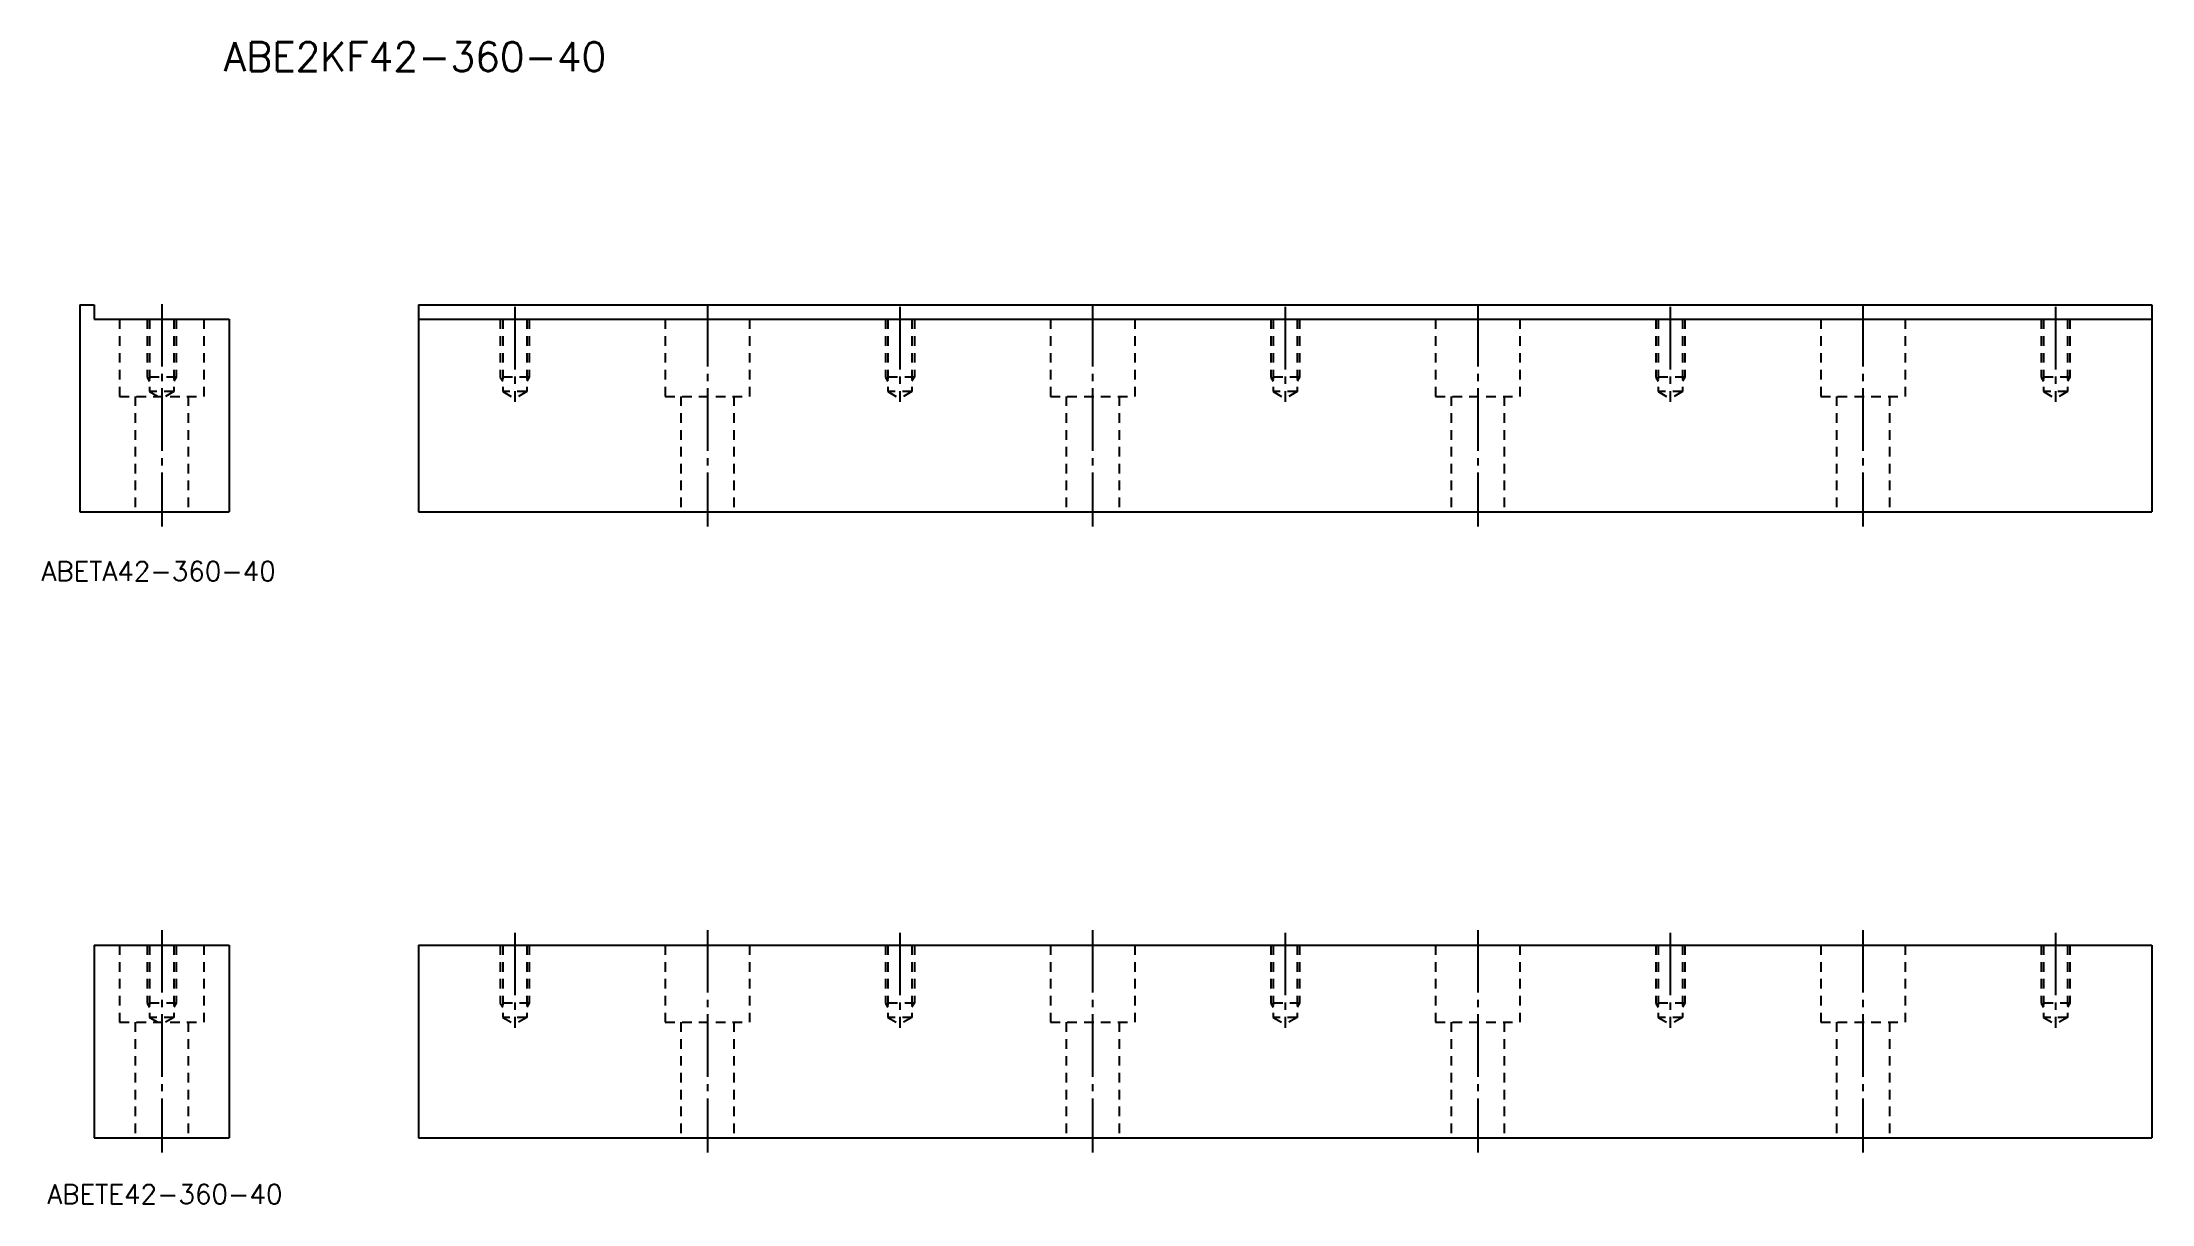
# Model space of a CAD drawing. Extents: x -100 to 338, y 2055 to 2296.
import ezdxf

# ---------------------------------------------------------------- set-up
doc = ezdxf.new("R2010")
doc.units = 0
doc.header["$MEASUREMENT"] = 0
doc.linetypes.add('CENTER', pattern=[17.5, 13, -1.5, 1.5, -1.5])
doc.linetypes.add('DASHED', pattern=[3.5, 2, -1.5])
doc.layers.get('0').update_dxf_attribs({"linetype": 'CONTINUOUS'})
doc.layers.add('CENTER', color=1, linetype='CENTER')
doc.styles.get("Standard").update_dxf_attribs({"font": 'txt.shx', "bigfont": '@extfont2.shx'})

msp = doc.modelspace()

# ---------------------------------------------------------------- linework, layer by layer
at = {"color": 7, "linetype": 'Continuous'}
for p, q in [((-92.01, 2241.44), (-89.01, 2241.44)), ((-92.01, 2241.44), (-92.01, 2198.44)), ((-89.01, 2241.44), (-89.01, 2238.44)), ((-21.68, 2241.44), (338.32, 2241.44)), ((-21.68, 2241.44), (-21.68, 2198.44)), ((338.32, 2241.44), (338.32, 2198.44)), ((-89.01, 2238.44), (-61.01, 2238.44)), ((-61.01, 2238.44), (-61.01, 2198.44)), ((-21.68, 2238.44), (338.32, 2238.44)), ((-92.01, 2198.44), (-61.01, 2198.44)), ((-21.68, 2198.44), (338.32, 2198.44)), ((-89.01, 2108.44), (-89.01, 2068.44)), ((-89.01, 2108.44), (-61.01, 2108.44)), ((-61.01, 2108.44), (-61.01, 2068.44)), ((-21.68, 2108.44), (338.32, 2108.44)), ((-21.68, 2108.44), (-21.68, 2068.44)), ((338.32, 2108.44), (338.32, 2068.44)), ((-89.01, 2068.44), (-61.01, 2068.44)), ((-21.68, 2068.44), (338.32, 2068.44))]:
    msp.add_line(p, q, dxfattribs=at)
at = {"color": 3, "linetype": 'DASHED'}
for p, q in [((-83.76, 2238.44), (-83.76, 2222.44)), ((-78.01, 2238.44), (-78.01, 2226.44)), ((-77.51, 2238.44), (-77.51, 2223.44)), ((-72.51, 2238.44), (-72.51, 2223.44)), ((-72.01, 2238.44), (-72.01, 2226.44)), ((-66.26, 2238.44), (-66.26, 2222.44)), ((-4.68, 2238.44), (-4.68, 2226.44)), ((-4.18, 2238.44), (-4.18, 2223.44)), ((0.82, 2238.44), (0.82, 2223.44)), ((1.32, 2238.44), (1.32, 2226.44)), ((29.57, 2238.44), (29.57, 2222.44)), ((47.07, 2238.44), (47.07, 2222.44)), ((75.32, 2238.44), (75.32, 2226.44)), ((75.82, 2238.44), (75.82, 2223.44)), ((80.82, 2238.44), (80.82, 2223.44)), ((81.32, 2238.44), (81.32, 2226.44)), ((109.57, 2238.44), (109.57, 2222.44)), ((127.07, 2238.44), (127.07, 2222.44)), ((155.32, 2238.44), (155.32, 2226.44)), ((155.82, 2238.44), (155.82, 2223.44)), ((160.82, 2238.44), (160.82, 2223.44)), ((161.32, 2238.44), (161.32, 2226.44)), ((189.57, 2238.44), (189.57, 2222.44)), ((207.07, 2238.44), (207.07, 2222.44)), ((235.32, 2238.44), (235.32, 2226.44)), ((235.82, 2238.44), (235.82, 2223.44)), ((240.82, 2238.44), (240.82, 2223.44)), ((241.32, 2238.44), (241.32, 2226.44)), ((269.57, 2238.44), (269.57, 2222.44)), ((287.07, 2238.44), (287.07, 2222.44)), ((315.32, 2238.44), (315.32, 2226.44)), ((315.82, 2238.44), (315.82, 2223.44)), ((320.82, 2238.44), (320.82, 2223.44)), ((321.32, 2238.44), (321.32, 2226.44)), ((-78.01, 2226.44), (-77.51, 2225.58)), ((-72.01, 2226.44), (-78.01, 2226.44)), ((-72.01, 2226.44), (-72.51, 2225.58)), ((1.32, 2226.44), (-4.68, 2226.44)), ((-4.68, 2226.44), (-4.18, 2225.58)), ((1.32, 2226.44), (0.82, 2225.58)), ((75.32, 2226.44), (75.82, 2225.58)), ((81.32, 2226.44), (75.32, 2226.44)), ((81.32, 2226.44), (80.82, 2225.58)), ((155.32, 2226.44), (155.82, 2225.58)), ((161.32, 2226.44), (155.32, 2226.44)), ((161.32, 2226.44), (160.82, 2225.58)), ((235.32, 2226.44), (235.82, 2225.58)), ((241.32, 2226.44), (235.32, 2226.44)), ((241.32, 2226.44), (240.82, 2225.58)), ((315.32, 2226.44), (315.82, 2225.58)), ((321.32, 2226.44), (315.32, 2226.44)), ((321.32, 2226.44), (320.82, 2225.58)), ((-83.76, 2222.44), (-66.26, 2222.44)), ((-80.51, 2222.44), (-80.51, 2198.44)), ((-77.51, 2223.44), (-75.01, 2222)), ((-72.51, 2223.44), (-77.51, 2223.44)), ((-72.51, 2223.44), (-75.01, 2222)), ((-69.51, 2222.44), (-69.51, 2198.44)), ((0.82, 2223.44), (-4.18, 2223.44)), ((-4.18, 2223.44), (-1.68, 2222)), ((0.82, 2223.44), (-1.68, 2222)), ((29.57, 2222.44), (47.07, 2222.44)), ((32.82, 2222.44), (32.82, 2198.44)), ((43.82, 2222.44), (43.82, 2198.44)), ((75.82, 2223.44), (78.32, 2222)), ((80.82, 2223.44), (75.82, 2223.44)), ((80.82, 2223.44), (78.32, 2222)), ((109.57, 2222.44), (127.07, 2222.44)), ((112.82, 2222.44), (112.82, 2198.44)), ((123.82, 2222.44), (123.82, 2198.44)), ((155.82, 2223.44), (158.32, 2222)), ((160.82, 2223.44), (155.82, 2223.44)), ((160.82, 2223.44), (158.32, 2222)), ((189.57, 2222.44), (207.07, 2222.44)), ((192.82, 2222.44), (192.82, 2198.44)), ((203.82, 2222.44), (203.82, 2198.44)), ((235.82, 2223.44), (238.32, 2222)), ((240.82, 2223.44), (235.82, 2223.44)), ((240.82, 2223.44), (238.32, 2222)), ((269.57, 2222.44), (287.07, 2222.44)), ((272.82, 2222.44), (272.82, 2198.44)), ((283.82, 2222.44), (283.82, 2198.44)), ((315.82, 2223.44), (318.32, 2222)), ((320.82, 2223.44), (315.82, 2223.44)), ((320.82, 2223.44), (318.32, 2222)), ((-83.76, 2108.44), (-83.76, 2092.44)), ((-78.01, 2108.44), (-78.01, 2096.44)), ((-77.51, 2108.44), (-77.51, 2093.44)), ((-72.51, 2108.44), (-72.51, 2093.44)), ((-72.01, 2108.44), (-72.01, 2096.44)), ((-66.26, 2108.44), (-66.26, 2092.44)), ((-4.68, 2108.44), (-4.68, 2096.44)), ((-4.18, 2108.44), (-4.18, 2093.44)), ((0.82, 2108.44), (0.82, 2093.44)), ((1.32, 2108.44), (1.32, 2096.44)), ((29.57, 2108.44), (29.57, 2092.44)), ((47.07, 2108.44), (47.07, 2092.44)), ((75.32, 2108.44), (75.32, 2096.44)), ((75.82, 2108.44), (75.82, 2093.44)), ((80.82, 2108.44), (80.82, 2093.44)), ((81.32, 2108.44), (81.32, 2096.44)), ((109.57, 2108.44), (109.57, 2092.44)), ((127.07, 2108.44), (127.07, 2092.44)), ((155.32, 2108.44), (155.32, 2096.44)), ((155.82, 2108.44), (155.82, 2093.44)), ((160.82, 2108.44), (160.82, 2093.44)), ((161.32, 2108.44), (161.32, 2096.44)), ((189.57, 2108.44), (189.57, 2092.44)), ((207.07, 2108.44), (207.07, 2092.44)), ((235.32, 2108.44), (235.32, 2096.44)), ((235.82, 2108.44), (235.82, 2093.44)), ((240.82, 2108.44), (240.82, 2093.44)), ((241.32, 2108.44), (241.32, 2096.44)), ((269.57, 2108.44), (269.57, 2092.44)), ((287.07, 2108.44), (287.07, 2092.44)), ((315.32, 2108.44), (315.32, 2096.44)), ((315.82, 2108.44), (315.82, 2093.44)), ((320.82, 2108.44), (320.82, 2093.44)), ((321.32, 2108.44), (321.32, 2096.44)), ((-78.01, 2096.44), (-77.51, 2095.58)), ((-72.01, 2096.44), (-78.01, 2096.44)), ((-72.01, 2096.44), (-72.51, 2095.58)), ((1.32, 2096.44), (-4.68, 2096.44)), ((-4.68, 2096.44), (-4.18, 2095.58)), ((1.32, 2096.44), (0.82, 2095.58)), ((75.32, 2096.44), (75.82, 2095.58)), ((81.32, 2096.44), (75.32, 2096.44)), ((81.32, 2096.44), (80.82, 2095.58)), ((155.32, 2096.44), (155.82, 2095.58)), ((161.32, 2096.44), (155.32, 2096.44)), ((161.32, 2096.44), (160.82, 2095.58)), ((235.32, 2096.44), (235.82, 2095.58)), ((241.32, 2096.44), (235.32, 2096.44)), ((241.32, 2096.44), (240.82, 2095.58)), ((315.32, 2096.44), (315.82, 2095.58)), ((321.32, 2096.44), (315.32, 2096.44)), ((321.32, 2096.44), (320.82, 2095.58)), ((-83.76, 2092.44), (-66.26, 2092.44)), ((-80.51, 2092.44), (-80.51, 2068.44)), ((-77.51, 2093.44), (-75.01, 2092)), ((-72.51, 2093.44), (-77.51, 2093.44)), ((-72.51, 2093.44), (-75.01, 2092)), ((-69.51, 2092.44), (-69.51, 2068.44)), ((0.82, 2093.44), (-4.18, 2093.44)), ((-4.18, 2093.44), (-1.68, 2092)), ((0.82, 2093.44), (-1.68, 2092)), ((29.57, 2092.44), (47.07, 2092.44)), ((32.82, 2092.44), (32.82, 2068.44)), ((43.82, 2092.44), (43.82, 2068.44)), ((75.82, 2093.44), (78.32, 2092)), ((80.82, 2093.44), (75.82, 2093.44)), ((80.82, 2093.44), (78.32, 2092)), ((109.57, 2092.44), (127.07, 2092.44)), ((112.82, 2092.44), (112.82, 2068.44)), ((123.82, 2092.44), (123.82, 2068.44)), ((155.82, 2093.44), (158.32, 2092)), ((160.82, 2093.44), (155.82, 2093.44)), ((160.82, 2093.44), (158.32, 2092)), ((189.57, 2092.44), (207.07, 2092.44)), ((192.82, 2092.44), (192.82, 2068.44)), ((203.82, 2092.44), (203.82, 2068.44)), ((235.82, 2093.44), (238.32, 2092)), ((240.82, 2093.44), (235.82, 2093.44)), ((240.82, 2093.44), (238.32, 2092)), ((269.57, 2092.44), (287.07, 2092.44)), ((272.82, 2092.44), (272.82, 2068.44)), ((283.82, 2092.44), (283.82, 2068.44)), ((315.82, 2093.44), (318.32, 2092)), ((320.82, 2093.44), (315.82, 2093.44)), ((320.82, 2093.44), (318.32, 2092))]:
    msp.add_line(p, q, dxfattribs=at)
at = {"layer": 'CENTER', "color": 1, "linetype": 'CENTER'}
for p, q in [((-75.01, 2241.61), (-75.01, 2195.44)), ((-1.68, 2241.05), (-1.68, 2221.27)), ((38.32, 2241.61), (38.32, 2195.44)), ((78.32, 2241.05), (78.32, 2221.27)), ((118.32, 2241.61), (118.32, 2195.44)), ((158.32, 2241.05), (158.32, 2221.27)), ((198.32, 2241.61), (198.32, 2195.44)), ((238.32, 2241.05), (238.32, 2221.27)), ((278.32, 2241.61), (278.32, 2195.44)), ((318.32, 2241.05), (318.32, 2221.27)), ((-75.01, 2111.61), (-75.01, 2065.44)), ((-1.68, 2111.05), (-1.68, 2091.27)), ((38.32, 2111.61), (38.32, 2065.44)), ((78.32, 2111.05), (78.32, 2091.27)), ((118.32, 2111.61), (118.32, 2065.44)), ((158.32, 2111.05), (158.32, 2091.27)), ((198.32, 2111.61), (198.32, 2065.44)), ((238.32, 2111.05), (238.32, 2091.27)), ((278.32, 2111.61), (278.32, 2065.44)), ((318.32, 2111.05), (318.32, 2091.27))]:
    msp.add_line(p, q, dxfattribs=at)

# ---------------------------------------------------------------- texts
at = {"color": 7, "linetype": 'Continuous'}
for s, height, p in [('ABE2KF42-360-40', 6, (-62.12, 2289.99)), ('ABETA42-360-40', 4, (-100, 2184.14)), ('ABETE42-360-40', 4, (-98.78, 2054.75))]:
    msp.add_text(s, height=height, dxfattribs=at).set_placement(p)

doc.saveas('drawing.dxf')
